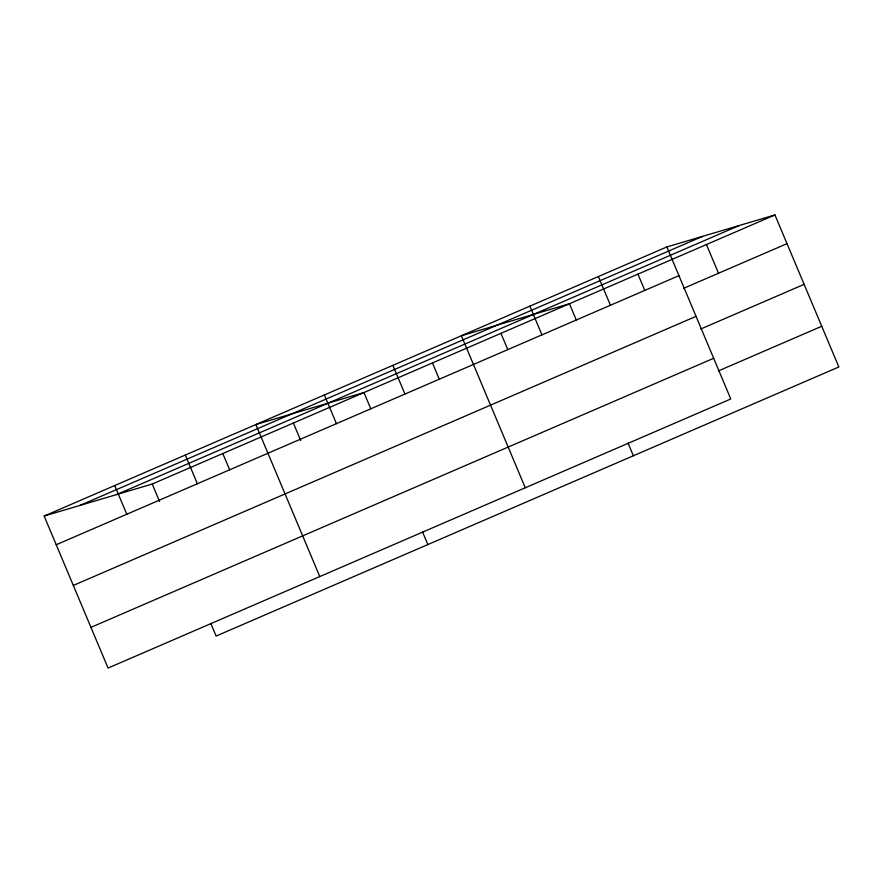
<?xml version="1.0" encoding="UTF-8"?>
<svg xmlns="http://www.w3.org/2000/svg" width="883" height="883" viewBox="0 0 883 883"><rect width="100%" height="100%" fill="white"/><g stroke="black" fill="none" stroke-linecap="round" stroke-linejoin="round"><path stroke-width="1.32" d="M666.875 246.942L730.771 398.973L108.057 668.056L44.15 516.036L666.875 246.942L774.943 214.944L838.85 366.964L216.125 636.058L210.783 623.343M79.812 505.473L702.537 236.39M116.556 494.59L739.281 225.507M44.15 516.036L152.229 484.027L774.943 214.944M56.214 544.745L678.939 275.651M683.641 288.322L787.018 243.653M73.322 585.44L696.047 316.346M700.749 329.017L804.115 284.348M90.949 627.36L713.674 358.277M718.376 370.937L821.742 326.269M706.444 244.547L718.519 273.255M637.945 274.149L644.767 290.375M598.376 276.545L610.44 305.253M576.268 319.966L569.447 303.741L461.379 335.75L525.275 487.769M628.012 443.045L633.354 455.76M529.877 306.147L541.941 334.856M500.948 333.344L507.769 349.569M432.449 362.946L439.27 379.171M392.869 365.341L404.944 394.05M370.772 408.774L363.951 392.538L255.871 424.546L319.778 576.566M422.504 531.853L427.858 544.568M324.37 394.944L336.445 423.652M293.377 423.034L300.717 440.518M222.803 453.531L229.624 469.767M185.298 455.043L197.373 483.752M152.229 484.027L159.569 501.511M114.724 485.54L126.788 514.248"/></g></svg>
